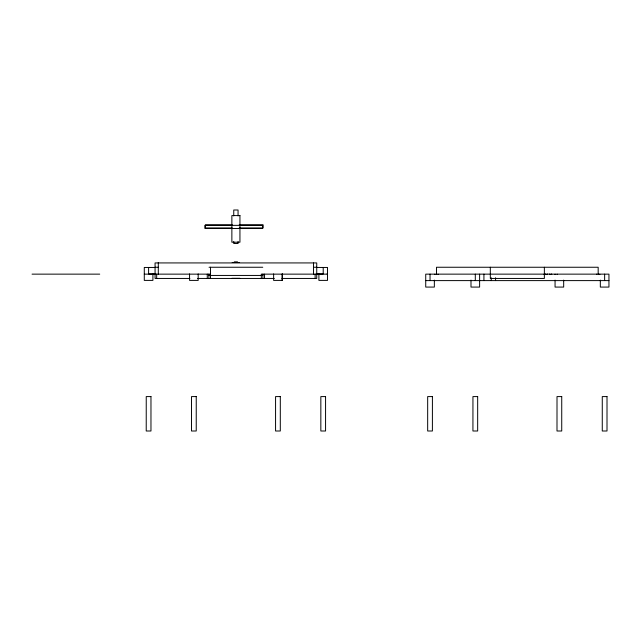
<?xml version="1.0" encoding="UTF-8"?>
<svg xmlns="http://www.w3.org/2000/svg" width="641" height="641" viewBox="0 0 641 641"><rect width="100%" height="100%" fill="white"/><g stroke="black" fill="none" stroke-linecap="round" stroke-linejoin="round"><path stroke-width="0.96" d="M232.266 224.815L205.408 224.815L205.408 227.94L232.266 227.94M239.237 224.815L263.114 224.815L263.114 227.94L239.237 227.94M234.285 261.857L237.523 261.857M232.202 262.506L239.606 262.506M155.074 267.249L158.303 267.249M209.046 267.249L262.762 267.249M313.505 267.249L316.734 267.249M155.434 267.457L144.289 267.457L144.289 280.397L152.911 280.397L152.911 273.923M316.374 267.457L327.519 267.457L327.519 280.397L318.897 280.397L318.897 273.923M155.434 273.923L148.6 273.923L148.6 267.457M316.374 273.923L323.208 273.923L323.208 267.457M327.038 273.923L327.519 273.923M32.05 274.14L99.716 274.14M144.289 274.14L210.496 274.14M327.519 274.14L261.304 274.14L261.304 278.45M208.894 275.438L262.914 275.438M231.874 278.314L239.934 278.314M189.88 278.45L155.074 278.45L155.066 262.93L316.742 262.93L316.742 278.45L281.928 278.45M197.468 278.45L274.34 278.45M282.248 280.397L282.24 273.923L282.248 280.397L273.627 280.397L273.627 273.923M425.728 280.606L608.95 280.606M604.639 274.14L604.639 280.606M600.329 280.109L600.329 287.08L608.95 287.08L608.95 274.14L425.728 274.14L425.728 287.08L434.35 287.08L434.35 280.109M599.792 274.14L599.792 274.548M598.173 274.548L598.173 267.249L436.513 267.249L436.505 274.548M596.555 274.14L596.555 274.548M563.679 280.109L563.679 287.08L555.058 287.08L555.058 280.109M557.213 274.14L557.213 274.548M555.058 274.14L555.058 274.548M551.725 274.14L551.709 274.548M551.444 274.14L551.444 274.548M549.938 274.14L549.938 274.548M549.674 274.14L549.658 274.548M547.398 274.14L547.414 274.548M547.134 274.14L547.134 274.548M545.619 274.14L545.619 274.548M545.363 274.14L545.347 274.548M544.361 267.249L544.361 278.45L490.325 278.45L490.317 267.249M544.225 274.14L544.225 274.548M495.565 277.777L495.565 280.606M491.254 277.777L491.254 280.606M483.923 274.14L483.923 280.606M479.612 274.14L479.612 287.08L470.991 287.08L470.991 280.109M475.302 274.14L475.302 280.606M438.123 274.14L438.123 274.548M434.886 274.14L434.886 274.548M430.039 274.14L430.039 280.606M318.353 273.523L318.353 273.923M315.124 274.14L315.124 278.45M313.505 262.93L313.505 274.14M264.541 274.14L264.541 278.45M262.922 274.14L262.922 278.45M238.059 215.913L238.059 210L233.749 210L233.749 215.913M238.059 241.545L238.059 243.516L233.749 243.516L233.749 241.545M210.496 267.249L210.496 278.45M208.886 274.14L208.886 278.45M207.267 274.14L207.267 278.45M198.181 273.923L198.181 280.397L189.56 280.397L189.56 273.923M158.303 262.506L158.303 274.14M156.684 274.14L156.684 278.45M153.455 273.523L153.455 273.923M239.942 215.584L231.866 215.584L231.866 242.202L239.942 242.202L239.942 215.584M262.602 225.352L204.896 225.352L204.896 228.476L262.602 228.476L262.602 225.352M150.964 396.587L146.244 396.587L146.228 431L150.964 431L150.972 396.587M196.234 396.587L191.507 396.587L191.499 431L196.234 431L196.242 396.587M280.301 396.587L275.574 396.587L275.566 431L280.301 431L280.309 396.587M325.564 396.587L320.845 396.587L320.837 431L325.564 431L325.572 396.587M432.395 396.587L427.675 396.587L427.667 431L432.395 431L432.411 396.587M477.665 396.587L472.946 396.587L472.93 431L477.665 431L477.673 396.587M561.732 396.587L557.013 396.587L556.997 431L561.732 431L561.74 396.587M607.003 396.587L602.276 396.587L602.268 431L607.003 431L607.011 396.587"/></g></svg>
